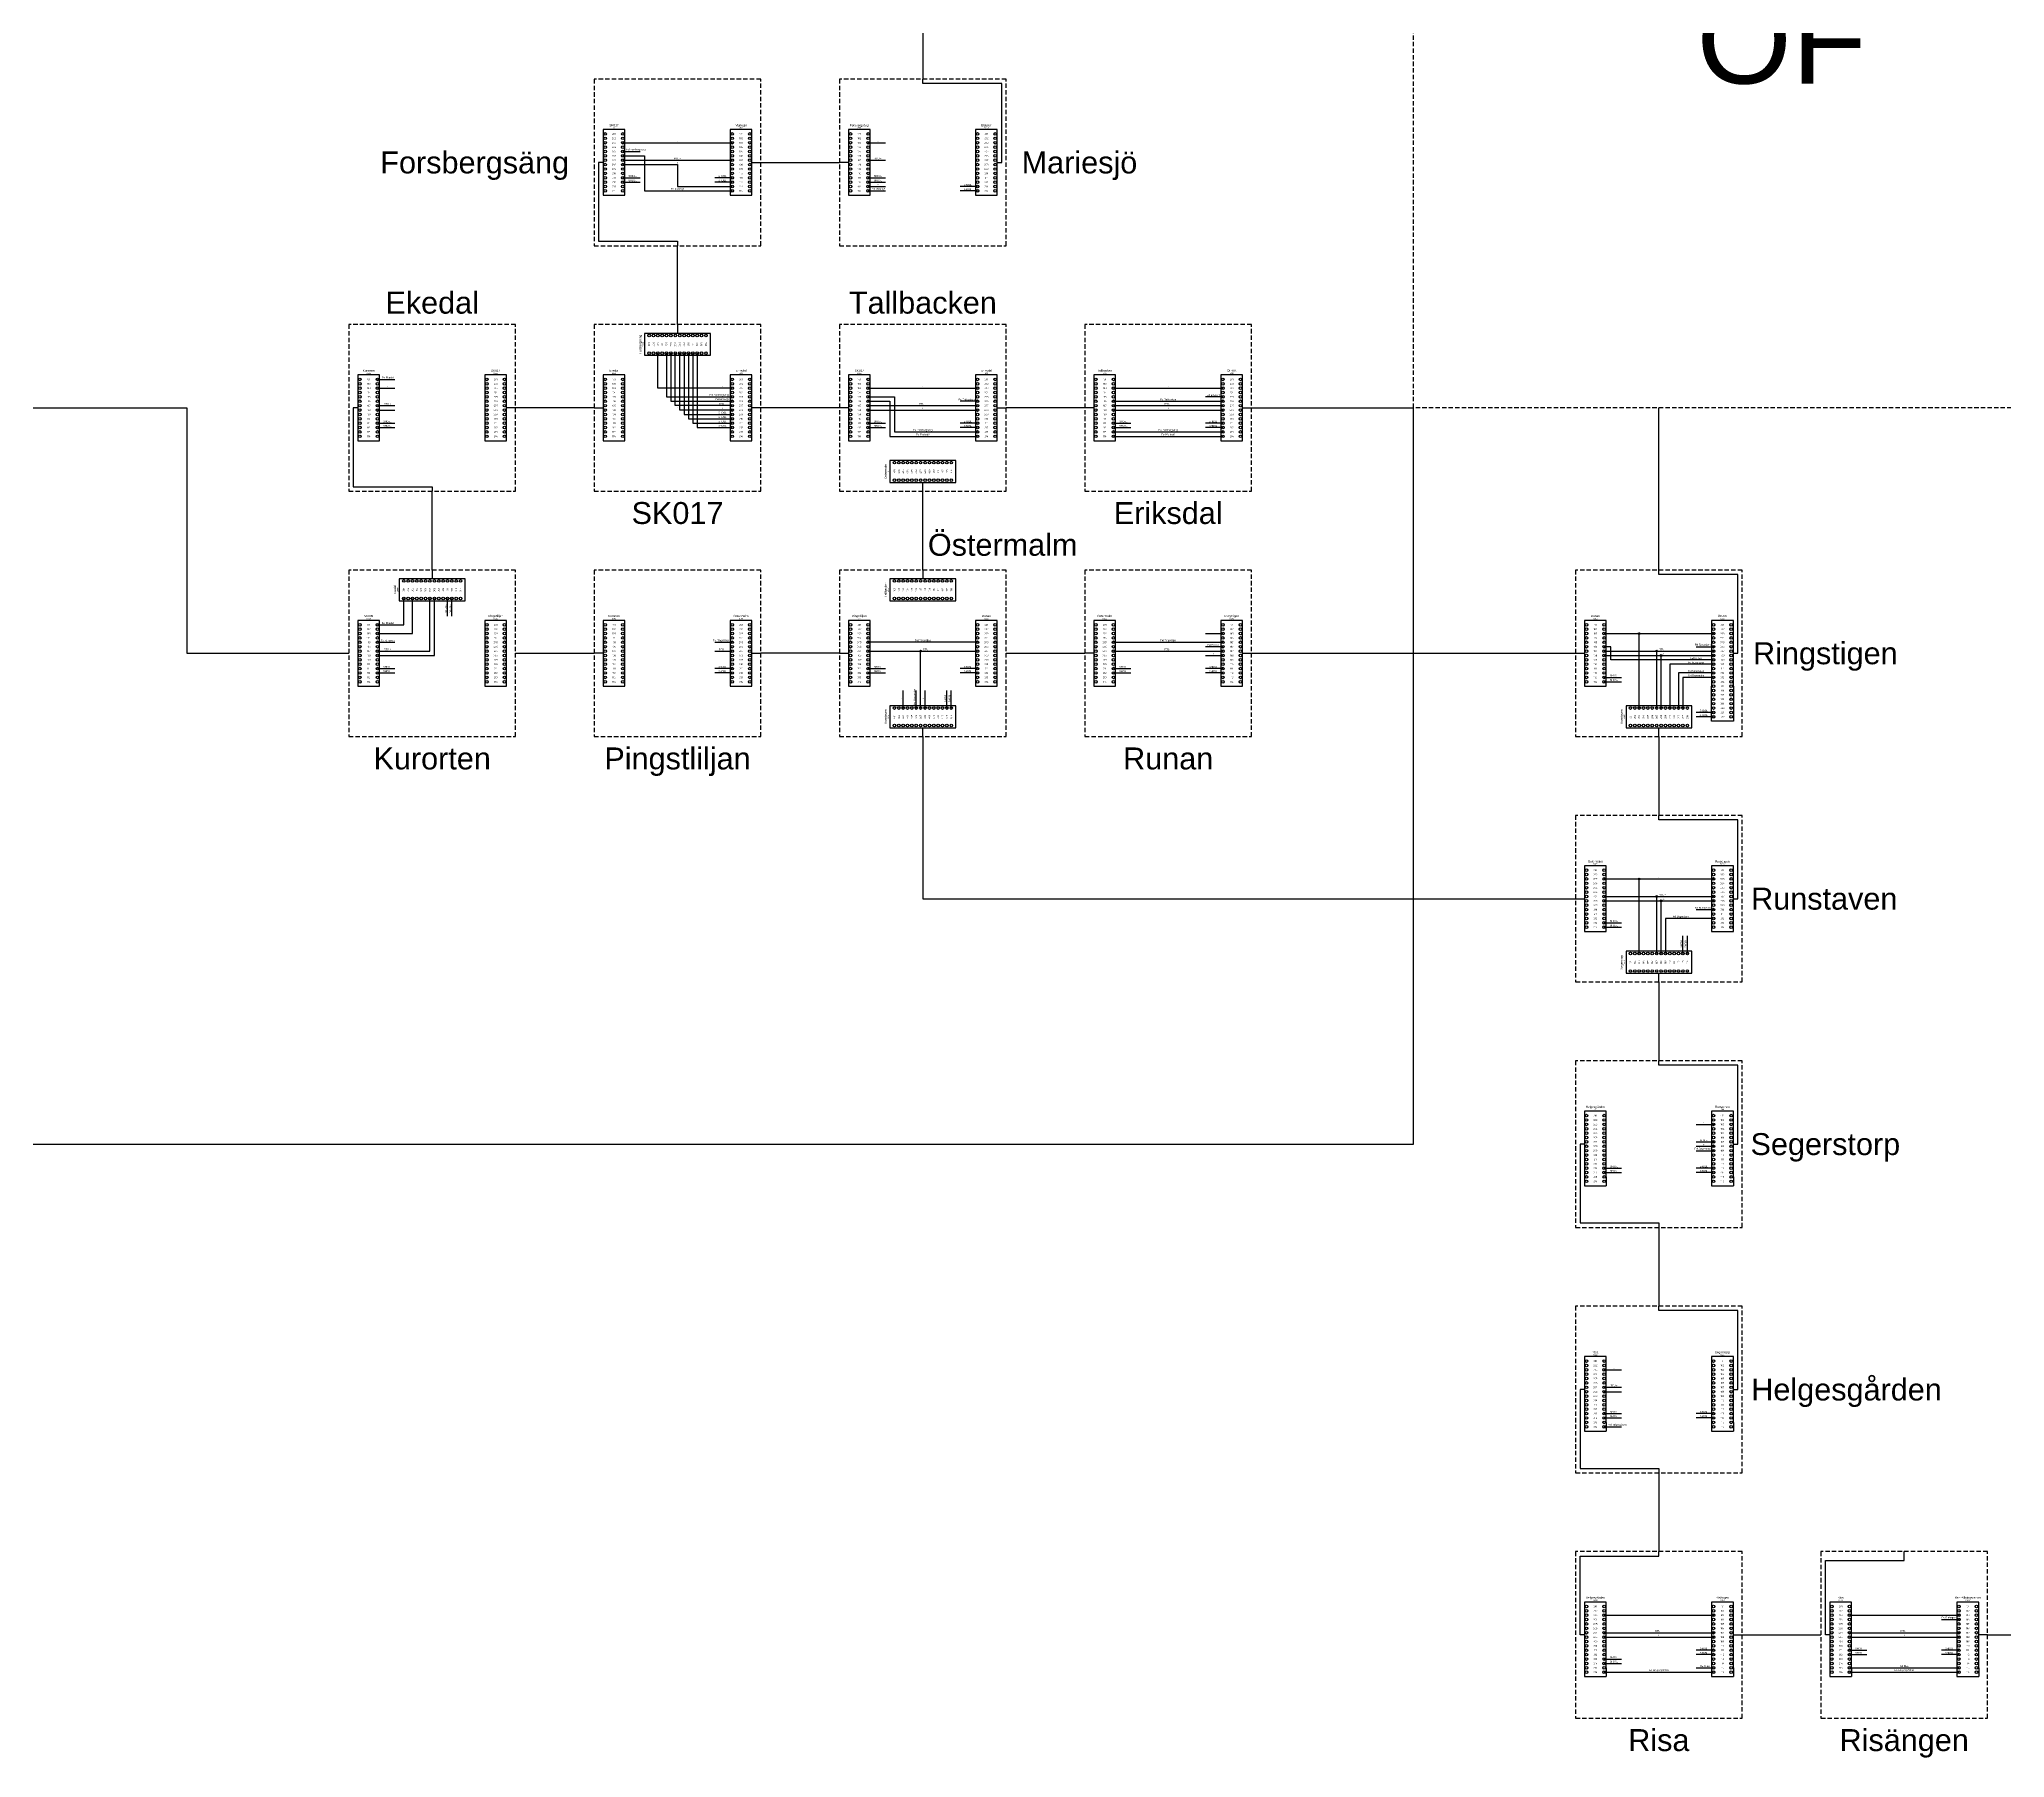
# Model space of a CAD drawing. Header units: millimetres. Extents: x -2095 to 4, y -833 to 1125.
# Drawn here: x -1207.4 to -758.8, y -498 to -105.9 of the extents above; entities that cross this region are included whole.
import ezdxf
from ezdxf.enums import TextEntityAlignment as Align

# ---------------------------------------------------------------- set-up
doc = ezdxf.new("R2010")
doc.units = ezdxf.units.MM
doc.header["$MEASUREMENT"] = 0
doc.linetypes.add('DASHEDX2', pattern=[1.5, 1, -0.5])
for name, color, linetype in [('FEL', 1, 'Continuous'), ('FELSIGNAL KABEL', 1, 'Continuous'), ('Infotext', 7, 'Continuous'), ('Linje', 7, 'Continuous'), ('MINUS', 7, 'Continuous'), ('Plint', 7, 'Continuous'), ('PLUS', 7, 'Continuous'), ('RTU+', 7, 'Continuous'), ('SENEA', 3, 'Continuous'), ('Station', 7, 'DASHEDX2')]:
    doc.layers.add(name, color=color, linetype=linetype)
doc.styles.add('plintnummer', font='iso.shx')
doc.styles.get("Standard").update_dxf_attribs({"font": 'arial.ttf'})

# ---------------------------------------------------------------- blocks, each defined once
blk = doc.blocks.new('fstn')
blk.add_lwpolyline([(0, 168), (168, 168), (168, 0), (0, 0)], close=True)
blk.add_attdef('FÖRDELNINGSSTATION', text='', height=20).set_placement((84, 84), align=Align.MIDDLE_CENTER)
blk = doc.blocks.new('stn4')
blk.add_lwpolyline([(-19, -19), (19, -19), (19, 19), (-19, 19)], close=True)
blk.add_attdef('STATIONSNAMN', text='', height=5).set_placement((0, -24), align=Align.MIDDLE_CENTER)
blk = doc.blocks.new('*U6')
for p, q in [((5, 15), (0, 15)), ((0, 15), (0, 0)), ((5, 0), (5, 15)), ((0, -2), (5, -2))]:
    blk.add_line(p, q)
for points in [[(0, 0), (0, -2)], [(5, 0), (5, -2)]]:
    blk.add_lwpolyline(points)
for centre in [(0.5, 14), (4.5, 14), (0.5, 13), (0.5, 12), (0.5, 11), (0.5, 10), (0.5, 9), (4.5, 13), (4.5, 12), (4.5, 11), (4.5, 10), (4.5, 9), (0.5, 8), (0.5, 7), (0.5, 6), (0.5, 5), (4.5, 8), (4.5, 7), (4.5, 6), (4.5, 5), (0.5, 4), (0.5, 3), (0.5, 2), (0.5, 1), (0.5, 0), (4.5, 4), (4.5, 3), (4.5, 2), (4.5, 1), (4.5, 0), (0.5, -1), (4.5, -1)]:
    blk.add_circle(centre, 0.3)
at = {"lineweight": 5, "char_height": 0.4, "attachment_point": 5, "style": 'plintnummer'}
for s, insert in [('101', (2.5, 14)), ('104', (2.5, 11)), ('103', (2.5, 12)), ('105', (2.5, 10)), ('106', (2.5, 9)), ('102', (2.5, 13)), ('108', (2.5, 7)), ('107', (2.5, 8)), ('109', (2.5, 6)), ('110', (2.5, 5)), ('114', (2.5, 1)), ('115', (2.5, 0)), ('112', (2.5, 3)), ('113', (2.5, 2)), ('111', (2.5, 4)), ('116', (2.5, -1))]:
    blk.add_mtext_dynamic_manual_height_columns(s, width=1.4076, gutter_width=1, heights=[0], dxfattribs=dict(at, insert=insert))
for tag, height, p in [('KABELNUMMER', 0.3, (2.5, 15.4)), ('TILL', 0.5, (2.5, 16))]:
    blk.add_attdef(tag, text='', height=height).set_placement(p, align=Align.MIDDLE_CENTER)
blk = doc.blocks.new('*U7')
for p, q in [((5, 15), (0, 15)), ((0, 15), (0, 0)), ((5, 0), (5, 15)), ((0, -2), (5, -2))]:
    blk.add_line(p, q)
for points in [[(0, 0), (0, -2)], [(5, 0), (5, -2)]]:
    blk.add_lwpolyline(points)
for centre in [(0.5, 14), (4.5, 14), (0.5, 13), (0.5, 12), (0.5, 11), (0.5, 10), (0.5, 9), (4.5, 13), (4.5, 12), (4.5, 11), (4.5, 10), (4.5, 9), (0.5, 8), (0.5, 7), (0.5, 6), (0.5, 5), (4.5, 8), (4.5, 7), (4.5, 6), (4.5, 5), (0.5, 4), (0.5, 3), (0.5, 2), (0.5, 1), (0.5, 0), (4.5, 4), (4.5, 3), (4.5, 2), (4.5, 1), (4.5, 0), (0.5, -1), (4.5, -1)]:
    blk.add_circle(centre, 0.3)
at = {"lineweight": 5, "char_height": 0.4, "attachment_point": 5, "style": 'plintnummer'}
for s, insert in [('201', (2.5, 14)), ('204', (2.5, 11)), ('203', (2.5, 12)), ('205', (2.5, 10)), ('206', (2.5, 9)), ('202', (2.5, 13)), ('208', (2.5, 7)), ('207', (2.5, 8)), ('209', (2.5, 6)), ('210', (2.5, 5)), ('214', (2.5, 1)), ('215', (2.5, 0)), ('212', (2.5, 3)), ('213', (2.5, 2)), ('211', (2.5, 4)), ('216', (2.5, -1))]:
    blk.add_mtext_dynamic_manual_height_columns(s, width=1.4076, gutter_width=1, heights=[0], dxfattribs=dict(at, insert=insert))
for tag, height, p in [('KABELNUMMER', 0.3, (2.5, 15.4)), ('TILL', 0.5, (2.5, 16))]:
    blk.add_attdef(tag, text='', height=height).set_placement(p, align=Align.MIDDLE_CENTER)
blk = doc.blocks.new('*U8')
for p, q in [((5, 15), (0, 15)), ((0, 15), (0, 0)), ((5, 0), (5, 15)), ((0, 0), (5, 0))]:
    blk.add_line(p, q)
for centre in [(0.5, 14), (4.5, 14), (0.5, 13), (0.5, 12), (0.5, 11), (0.5, 10), (0.5, 9), (4.5, 13), (4.5, 12), (4.5, 11), (4.5, 10), (4.5, 9), (0.5, 8), (0.5, 7), (0.5, 6), (0.5, 5), (4.5, 8), (4.5, 7), (4.5, 6), (4.5, 5), (0.5, 4), (0.5, 3), (0.5, 2), (0.5, 1), (4.5, 4), (4.5, 3), (4.5, 2), (4.5, 1)]:
    blk.add_circle(centre, 0.3)
at = {"lineweight": 5, "char_height": 0.4, "attachment_point": 5, "style": 'plintnummer'}
for s, insert in [('301', (2.5, 14)), ('304', (2.5, 11)), ('302', (2.5, 13)), ('303', (2.5, 12)), ('305', (2.5, 10)), ('306', (2.5, 9)), ('308', (2.5, 7)), ('309', (2.5, 6)), ('307', (2.5, 8)), ('310', (2.5, 5)), ('314', (2.5, 1)), ('313', (2.5, 2)), ('312', (2.5, 3)), ('311', (2.5, 4))]:
    blk.add_mtext_dynamic_manual_height_columns(s, width=1.4076, gutter_width=1, heights=[0], dxfattribs=dict(at, insert=insert))
for tag, height, p in [('KABELNUMMER', 0.3, (2.5, 15.4)), ('TILL', 0.5, (2.5, 16))]:
    blk.add_attdef(tag, text='', height=height).set_placement(p, align=Align.MIDDLE_CENTER)
blk = doc.blocks.new('*U5')
for p, q in [((5, 15), (0, 15)), ((0, 15), (0, 0)), ((5, 0), (5, 15)), ((0, 0), (5, 0))]:
    blk.add_line(p, q)
for centre in [(0.5, 14), (4.5, 14), (0.5, 13), (0.5, 12), (0.5, 11), (0.5, 10), (0.5, 9), (4.5, 13), (4.5, 12), (4.5, 11), (4.5, 10), (4.5, 9), (0.5, 8), (0.5, 7), (0.5, 6), (0.5, 5), (4.5, 8), (4.5, 7), (4.5, 6), (4.5, 5), (0.5, 4), (0.5, 3), (0.5, 2), (0.5, 1), (4.5, 4), (4.5, 3), (4.5, 2), (4.5, 1)]:
    blk.add_circle(centre, 0.3)
at = {"lineweight": 5, "char_height": 0.4, "attachment_point": 5, "style": 'plintnummer'}
for s, insert in [('201', (2.5, 14)), ('204', (2.5, 11)), ('203', (2.5, 12)), ('205', (2.5, 10)), ('206', (2.5, 9)), ('202', (2.5, 13)), ('208', (2.5, 7)), ('207', (2.5, 8)), ('209', (2.5, 6)), ('210', (2.5, 5)), ('214', (2.5, 1)), ('212', (2.5, 3)), ('213', (2.5, 2)), ('211', (2.5, 4))]:
    blk.add_mtext_dynamic_manual_height_columns(s, width=1.4076, gutter_width=1, heights=[0], dxfattribs=dict(at, insert=insert))
for tag, height, p in [('KABELNUMMER', 0.3, (2.5, 15.4)), ('TILL', 0.5, (2.5, 16))]:
    blk.add_attdef(tag, text='', height=height).set_placement(p, align=Align.MIDDLE_CENTER)
blk = doc.blocks.new('*U4')
for p, q in [((5, 15), (0, 15)), ((0, 15), (0, 0)), ((5, 0), (5, 15)), ((0, 0), (5, 0))]:
    blk.add_line(p, q)
for centre in [(0.5, 14), (4.5, 14), (0.5, 13), (0.5, 12), (0.5, 11), (0.5, 10), (0.5, 9), (4.5, 13), (4.5, 12), (4.5, 11), (4.5, 10), (4.5, 9), (0.5, 8), (0.5, 7), (0.5, 6), (0.5, 5), (4.5, 8), (4.5, 7), (4.5, 6), (4.5, 5), (0.5, 4), (0.5, 3), (0.5, 2), (0.5, 1), (4.5, 4), (4.5, 3), (4.5, 2), (4.5, 1)]:
    blk.add_circle(centre, 0.3)
at = {"lineweight": 5, "char_height": 0.4, "attachment_point": 5, "style": 'plintnummer'}
for s, insert in [('101', (2.5, 14)), ('104', (2.5, 11)), ('103', (2.5, 12)), ('105', (2.5, 10)), ('106', (2.5, 9)), ('102', (2.5, 13)), ('108', (2.5, 7)), ('107', (2.5, 8)), ('109', (2.5, 6)), ('110', (2.5, 5)), ('114', (2.5, 1)), ('112', (2.5, 3)), ('113', (2.5, 2)), ('111', (2.5, 4))]:
    blk.add_mtext_dynamic_manual_height_columns(s, width=1.4076, gutter_width=1, heights=[0], dxfattribs=dict(at, insert=insert))
for tag, height, p in [('KABELNUMMER', 0.3, (2.5, 15.4)), ('TILL', 0.5, (2.5, 16))]:
    blk.add_attdef(tag, text='', height=height).set_placement(p, align=Align.MIDDLE_CENTER)
blk = doc.blocks.new('bygel')
h = blk.add_hatch(color=256)
h.dxf.hatch_style = 1
h.paths.add_polyline_path([(0.2, 0, 1), (-0.2, 0, 1)])
blk.add_circle((0, 0), 0.2)
blk = doc.blocks.new('*U9')
for p, q in [((5, 15), (0, 15)), ((0, 15), (0, 0)), ((5, 0), (5, 15)), ((0, 0), (5, 0))]:
    blk.add_line(p, q)
for centre in [(0.5, 14), (4.5, 14), (0.5, 13), (0.5, 12), (0.5, 11), (0.5, 10), (0.5, 9), (4.5, 13), (4.5, 12), (4.5, 11), (4.5, 10), (4.5, 9), (0.5, 8), (0.5, 7), (0.5, 6), (0.5, 5), (4.5, 8), (4.5, 7), (4.5, 6), (4.5, 5), (0.5, 4), (0.5, 3), (0.5, 2), (0.5, 1), (4.5, 4), (4.5, 3), (4.5, 2), (4.5, 1)]:
    blk.add_circle(centre, 0.3)
at = {"lineweight": 5, "char_height": 0.4, "attachment_point": 5, "style": 'plintnummer'}
for s, insert in [('401', (2.5, 14)), ('404', (2.5, 11)), ('402', (2.5, 13)), ('403', (2.5, 12)), ('405', (2.5, 10)), ('406', (2.5, 9)), ('408', (2.5, 7)), ('407', (2.5, 8)), ('409', (2.5, 6)), ('410', (2.5, 5)), ('413', (2.5, 2)), ('414', (2.5, 1)), ('412', (2.5, 3)), ('411', (2.5, 4))]:
    blk.add_mtext_dynamic_manual_height_columns(s, width=1.4076, gutter_width=1, heights=[0], dxfattribs=dict(at, insert=insert))
for tag, height, p in [('KABELNUMMER', 0.3, (2.5, 15.4)), ('TILL', 0.5, (2.5, 16))]:
    blk.add_attdef(tag, text='', height=height).set_placement(p, align=Align.MIDDLE_CENTER)
blk = doc.blocks.new('*U10')
for p, q in [((5, 15), (0, 15)), ((0, 15), (0, 0)), ((5, 0), (5, 15))]:
    blk.add_line(p, q)
blk.add_lwpolyline([(5, 0), (5, -8), (0, -8), (0, 0)])
for centre in [(0.5, 14), (4.5, 14), (0.5, 13), (0.5, 12), (0.5, 11), (0.5, 10), (0.5, 9), (4.5, 13), (4.5, 12), (4.5, 11), (4.5, 10), (4.5, 9), (0.5, 8), (0.5, 7), (0.5, 6), (0.5, 5), (4.5, 8), (4.5, 7), (4.5, 6), (4.5, 5), (0.5, 4), (0.5, 3), (0.5, 2), (0.5, 1), (0.5, 0), (4.5, 4), (4.5, 3), (4.5, 2), (4.5, 1), (4.5, 0), (0.5, -1), (0.5, -2), (0.5, -3), (0.5, -4), (4.5, -1), (4.5, -2), (4.5, -3), (4.5, -4), (0.5, -5), (0.5, -6), (0.5, -7), (4.5, -5), (4.5, -6), (4.5, -7)]:
    blk.add_circle(centre, 0.3)
at = {"lineweight": 5, "char_height": 0.4, "attachment_point": 5, "style": 'plintnummer'}
for s, insert in [('301', (2.5, 14)), ('304', (2.5, 11)), ('302', (2.5, 13)), ('303', (2.5, 12)), ('305', (2.5, 10)), ('306', (2.5, 9)), ('308', (2.5, 7)), ('309', (2.5, 6)), ('307', (2.5, 8)), ('310', (2.5, 5)), ('314', (2.5, 1)), ('313', (2.5, 2)), ('315', (2.5, 0)), ('312', (2.5, 3)), ('311', (2.5, 4)), ('318', (2.5, -3)), ('316', (2.5, -1)), ('317', (2.5, -2)), ('319', (2.5, -4)), ('320', (2.5, -5)), ('322', (2.5, -7)), ('321', (2.5, -6))]:
    blk.add_mtext_dynamic_manual_height_columns(s, width=1.4076, gutter_width=1, heights=[0], dxfattribs=dict(at, insert=insert))
for tag, height, p in [('KABELNUMMER', 0.3, (2.5, 15.4)), ('TILL', 0.5, (2.5, 16))]:
    blk.add_attdef(tag, text='', height=height).set_placement(p, align=Align.MIDDLE_CENTER)

msp = doc.modelspace()

# ---------------------------------------------------------------- linework, layer by layer
at = {"layer": 'FEL'}
for points in [[(-1074.24, -131.51), (-1070.24, -131.51)], [(-1074.24, -132.51), (-1069.24, -132.51), (-1069.24, -140.51), (-1049.24, -140.51)], [(-1018.24, -140.51), (-1014.24, -140.51)], [(-1064.24, -177.51), (-1064.24, -187.51), (-1049.24, -187.51)], [(-1063.24, -177.51), (-1063.24, -188.51), (-1049.24, -188.51)], [(-1130.24, -183.51), (-1126.24, -183.51)], [(-1018.24, -187.51), (-1012.24, -187.51), (-1012.24, -195.51), (-993.24, -195.51)], [(-937.24, -187.51), (-941.24, -187.51)], [(-1018.24, -188.51), (-1013.24, -188.51), (-1013.24, -196.51), (-993.24, -196.51)], [(-993.24, -188.51), (-997.24, -188.51)], [(-962.24, -188.51), (-937.24, -188.51)], [(-962.24, -195.51), (-937.24, -195.51)], [(-962.24, -196.51), (-937.24, -196.51)], [(-1130.24, -239.51), (-1124.24, -239.51), (-1124.24, -233.51)], [(-1130.24, -243.51), (-1126.24, -243.51)], [(-1053.24, -243.51), (-1049.24, -243.51)], [(-993.24, -243.51), (-1018.24, -243.51)], [(-962.24, -243.51), (-937.24, -243.51)], [(-937.24, -244.51), (-941.24, -244.51)], [(-825.24, -247.51), (-848.74, -247.51), (-848.74, -244.51), (-850.24, -244.51)], [(-829.23, -244.51), (-825.23, -244.51)], [(-825.24, -248.51), (-835.24, -248.51), (-835.24, -258.51)], [(-825.24, -250.51), (-833.24, -250.51), (-833.24, -258.51)], [(-1007.24, -258.51), (-1007.24, -254.51)], [(-825.24, -251.51), (-832.24, -251.51), (-832.24, -258.51)], [(-829.23, -304.51), (-825.23, -304.51)], [(-825.24, -306.51), (-836.24, -306.51), (-836.24, -314.51)], [(-829.23, -359.51), (-825.23, -359.51)], [(-850.24, -422.51), (-846.24, -422.51)], [(-773.23, -466.51), (-769.23, -466.51)], [(-850.24, -478.51), (-825.24, -478.51)], [(-829.24, -477.51), (-825.24, -477.51)], [(-794.24, -477.51), (-769.24, -477.51)], [(-794.24, -478.51), (-769.24, -478.51)]]:
    msp.add_lwpolyline(points, dxfattribs=at)
at = {"layer": 'FELSIGNAL KABEL'}
for points in [[(-837.74, -227.01), (-837.74, -190.01)], [(-1024.74, -246.01), (-1042.74, -246.01)], [(-986.74, -246.01), (-968.74, -246.01)], [(-930.74, -246.01), (-856.74, -246.01)], [(-1005.74, -265.01), (-1005.74, -302.01), (-856.74, -302.01)], [(-837.74, -265.01), (-837.74, -283.01)], [(-837.74, -321.01), (-837.74, -339.01)], [(-837.74, -433.01), (-837.74, -451.01)], [(-818.74, -470.01), (-800.74, -470.01)], [(-762.74, -470.01), (-744.74, -470.01)]]:
    msp.add_lwpolyline(points, dxfattribs=at)
at = {"layer": 'Linje'}
for points in [[(-1005.74, -97.01), (-1005.74, -115.01)], [(-988.74, -134.01), (-987.74, -134.01), (-987.74, -116.01), (-1005.74, -116.01), (-1005.74, -115.01)], [(-1078.74, -134.01), (-1079.74, -134.01), (-1079.74, -152.01), (-1061.74, -152.01), (-1061.74, -153.01)], [(-1061.74, -134.01), (-1061.74, -134.01)], [(-1044.74, -134.01), (-1042.74, -134.01)], [(-1042.74, -134.01), (-1024.74, -134.01)], [(-1022.74, -134.01), (-1024.74, -134.01)], [(-1061.74, -171.01), (-1061.74, -153.01)], [(-1061.74, -171.01), (-1061.74, -173.01)], [(-1322.74, -302.01), (-1285.74, -302.01), (-1285.74, -358.01), (-893.74, -358.01), (-893.74, -190.01)], [(-1266.74, -190.01), (-1173.74, -190.01), (-1173.74, -246.01), (-1136.74, -246.01)], [(-1098.74, -190.01), (-1100.74, -190.01)], [(-1080.74, -190.01), (-1098.74, -190.01)], [(-1080.74, -190.01), (-1078.74, -190.01)], [(-1061.74, -190.01), (-1061.74, -190.01)], [(-1042.74, -190.01), (-1044.74, -190.01)], [(-1024.74, -190.01), (-1042.74, -190.01)], [(-1022.74, -190.01), (-1024.74, -190.01)], [(-1005.74, -190.01), (-1005.74, -190.01)], [(-988.74, -190.01), (-986.74, -190.01)], [(-968.74, -190.01), (-986.74, -190.01)], [(-966.74, -190.01), (-968.74, -190.01)], [(-949.74, -190.01), (-949.74, -190.01)], [(-932.74, -190.01), (-930.74, -190.01)], [(-930.74, -190.01), (-893.74, -190.01)], [(-1117.74, -227.01), (-1117.74, -209.01)], [(-1005.74, -209.01), (-1005.74, -207.01)], [(-1005.74, -227.01), (-1005.74, -209.01)], [(-1117.74, -227.01), (-1117.74, -229.01)], [(-1005.74, -227.01), (-1005.74, -229.01)], [(-820.74, -246.01), (-819.74, -246.01), (-819.74, -228.01), (-837.74, -228.01), (-837.74, -227.01)], [(-1098.74, -246.01), (-1080.74, -246.01)], [(-1078.74, -246.01), (-1080.74, -246.01)], [(-1044.74, -246.01), (-1042.74, -246.01)], [(-1024.74, -246.01), (-1022.74, -246.01)], [(-966.74, -246.01), (-968.74, -246.01)], [(-932.74, -246.01), (-930.74, -246.01)], [(-856.74, -246.01), (-854.74, -246.01)], [(-1005.74, -265.01), (-1005.74, -263.01)], [(-837.74, -265.01), (-837.74, -263.01)], [(-820.74, -302.01), (-819.74, -302.01), (-819.74, -284.01), (-837.74, -284.01), (-837.74, -283.01)], [(-856.74, -302.01), (-854.74, -302.01)], [(-837.74, -321.01), (-837.74, -319.01)], [(-820.74, -358.01), (-819.74, -358.01), (-819.74, -340.01), (-837.74, -340.01), (-837.74, -339.01)], [(-854.74, -358.01), (-855.74, -358.01), (-855.74, -376.01), (-837.74, -376.01), (-837.74, -377.01)], [(-837.74, -377.01), (-837.74, -395.01)], [(-820.74, -414.01), (-819.74, -414.01), (-819.74, -396.01), (-837.74, -396.01), (-837.74, -395.01)], [(-854.74, -414.01), (-855.74, -414.01), (-855.74, -432.01), (-837.74, -432.01), (-837.74, -433.01)], [(-854.74, -470.01), (-855.74, -470.01), (-855.74, -452.01), (-837.74, -452.01), (-837.74, -451.01)], [(-798.74, -470.01), (-799.74, -470.01), (-799.74, -453.01), (-781.74, -453.01), (-781.74, -451.01)], [(-820.74, -470.01), (-818.74, -470.01)], [(-762.74, -470.01), (-764.74, -470.01)]]:
    msp.add_lwpolyline(points, dxfattribs=at)
msp.add_lwpolyline([(-893.74, -190.01), (-893.74, -190.01)], close=True, dxfattribs=at)
msp.add_lwpolyline([(-893.74, -190.01), (-893.74, -190.01)], close=True, dxfattribs=at)
at = {"layer": 'MINUS'}
for points in [[(-1074.24, -129.51), (-1049.23, -129.51)], [(-1018.24, -129.51), (-1014.24, -129.51)], [(-1049.24, -185.51), (-1066.24, -185.51), (-1066.24, -177.51)], [(-1130.24, -185.51), (-1126.24, -185.51)], [(-1018.24, -185.51), (-993.23, -185.51)], [(-962.24, -185.51), (-937.23, -185.51)], [(-1134.74, -190.01), (-1135.74, -190.01), (-1135.74, -208.01), (-1117.74, -208.01), (-1117.74, -209.01)], [(-1130.24, -241.51), (-1122.24, -241.51), (-1122.24, -233.51)], [(-941.23, -241.51), (-937.23, -241.51)], [(-850.24, -241.51), (-825.23, -241.51)], [(-842.24, -258.51), (-842.24, -241.51)], [(-1010.24, -258.51), (-1010.24, -254.51)], [(-850.24, -297.51), (-825.23, -297.51)], [(-842.24, -314.51), (-842.24, -297.51)], [(-829.23, -353.51), (-825.23, -353.51)], [(-850.24, -409.51), (-846.24, -409.51)], [(-850.24, -465.51), (-825.23, -465.51)], [(-794.24, -465.51), (-769.23, -465.51)]]:
    msp.add_lwpolyline(points, dxfattribs=at)
at = {"layer": 'PLUS'}
for points in [[(-1074.24, -134.51), (-1061.74, -134.51), (-1061.74, -139.51), (-1049.24, -139.51)], [(-1018.24, -139.51), (-1014.24, -139.51)], [(-1049.24, -190.51), (-1061.24, -190.51), (-1061.24, -177.51)], [(-1130.24, -190.51), (-1126.24, -190.51)], [(-1018.24, -190.51), (-993.23, -190.51)], [(-962.24, -190.51), (-937.23, -190.51)], [(-1130.24, -246.51), (-1117.24, -246.51), (-1117.24, -233.51)], [(-941.23, -246.51), (-937.23, -246.51)], [(-850.24, -246.51), (-825.23, -246.51)], [(-837.24, -258.51), (-837.24, -246.51)], [(-1005.24, -258.51), (-1005.24, -254.51)], [(-850.24, -302.51), (-825.23, -302.51)], [(-837.24, -314.51), (-837.24, -302.51)], [(-829.23, -358.51), (-825.23, -358.51)], [(-850.24, -414.51), (-846.24, -414.51)], [(-850.24, -470.51), (-825.23, -470.51)], [(-794.24, -470.51), (-769.23, -470.51)]]:
    msp.add_lwpolyline(points, dxfattribs=at)
at = {"layer": 'RTU+'}
for points in [[(-1074.24, -133.51), (-1049.23, -133.51)], [(-1018.24, -133.51), (-1014.24, -133.51)], [(-1049.24, -189.51), (-1062.24, -189.51), (-1062.24, -177.51)], [(-1130.24, -189.51), (-1126.24, -189.51)], [(-1018.24, -189.51), (-993.23, -189.51)], [(-962.24, -189.51), (-937.23, -189.51)], [(-1130.24, -245.51), (-1118.24, -245.51), (-1118.24, -233.51)], [(-1053.23, -245.51), (-1049.23, -245.51)], [(-1018.24, -245.51), (-993.23, -245.51)], [(-1006.24, -258.51), (-1006.24, -245.51)], [(-962.24, -245.51), (-937.23, -245.51)], [(-850.24, -245.51), (-825.23, -245.51)], [(-838.24, -258.51), (-838.24, -245.51)], [(-850.24, -301.51), (-825.23, -301.51)], [(-838.24, -314.51), (-838.24, -301.51)], [(-829.23, -357.51), (-825.23, -357.51)], [(-850.24, -413.51), (-846.24, -413.51)], [(-850.24, -469.51), (-825.23, -469.51)], [(-794.24, -469.51), (-769.23, -469.51)]]:
    msp.add_lwpolyline(points, dxfattribs=at)
at = {"layer": 'SENEA'}
for points in [[(-1074.24, -137.51), (-1070.24, -137.51)], [(-1074.24, -138.51), (-1070.24, -138.51)], [(-1049.24, -137.51), (-1053.24, -137.51)], [(-1049.24, -138.51), (-1053.24, -138.51)], [(-1018.24, -137.51), (-1014.24, -137.51)], [(-1018.24, -138.51), (-1014.24, -138.51)], [(-993.24, -139.51), (-997.24, -139.51)], [(-993.24, -140.51), (-997.24, -140.51)], [(-1060.24, -177.51), (-1060.24, -191.51), (-1049.24, -191.51)], [(-1059.24, -177.51), (-1059.24, -192.51), (-1049.24, -192.51)], [(-1058.24, -177.51), (-1058.24, -193.51), (-1049.24, -193.51)], [(-1057.24, -177.51), (-1057.24, -194.51), (-1049.24, -194.51)], [(-1130.24, -193.51), (-1126.24, -193.51)], [(-1130.24, -194.51), (-1126.24, -194.51)], [(-1018.24, -193.51), (-1014.24, -193.51)], [(-1018.24, -194.51), (-1014.24, -194.51)], [(-993.24, -193.51), (-997.24, -193.51)], [(-993.24, -194.51), (-997.24, -194.51)], [(-962.24, -193.51), (-958.24, -193.51)], [(-962.24, -194.51), (-958.24, -194.51)], [(-937.24, -193.51), (-941.24, -193.51)], [(-937.24, -194.51), (-941.24, -194.51)], [(-1114.24, -237.51), (-1114.24, -233.51)], [(-1113.24, -237.51), (-1113.24, -233.51)], [(-1130.24, -249.51), (-1126.24, -249.51)], [(-1130.24, -250.51), (-1126.24, -250.51)], [(-1049.24, -249.51), (-1053.24, -249.51)], [(-1049.24, -250.51), (-1053.24, -250.51)], [(-1018.24, -249.51), (-1014.24, -249.51)], [(-1018.24, -250.51), (-1014.24, -250.51)], [(-993.24, -249.51), (-997.24, -249.51)], [(-993.24, -250.51), (-997.24, -250.51)], [(-962.24, -249.51), (-958.24, -249.51)], [(-962.24, -250.51), (-958.24, -250.51)], [(-937.24, -249.51), (-941.24, -249.51)], [(-937.24, -250.51), (-941.24, -250.51)], [(-1000.24, -258.51), (-1000.24, -254.51)], [(-999.24, -258.51), (-999.24, -254.51)], [(-850.24, -251.51), (-846.24, -251.51)], [(-850.24, -252.51), (-846.24, -252.51)], [(-825.24, -259.51), (-829.24, -259.51)], [(-825.24, -260.51), (-829.24, -260.51)], [(-850.24, -307.51), (-846.24, -307.51)], [(-850.24, -308.51), (-846.24, -308.51)], [(-832.24, -314.51), (-832.24, -310.51)], [(-831.24, -314.51), (-831.24, -310.51)], [(-850.24, -363.51), (-846.24, -363.51)], [(-850.24, -364.51), (-846.24, -364.51)], [(-825.24, -363.51), (-829.24, -363.51)], [(-825.24, -364.51), (-829.24, -364.51)], [(-850.24, -419.51), (-846.24, -419.51)], [(-850.24, -420.51), (-846.24, -420.51)], [(-825.24, -419.51), (-829.24, -419.51)], [(-825.24, -420.51), (-829.24, -420.51)], [(-850.24, -475.51), (-846.24, -475.51)], [(-825.24, -473.51), (-829.24, -473.51)], [(-825.24, -474.51), (-829.24, -474.51)], [(-794.24, -473.51), (-790.24, -473.51)], [(-794.24, -474.51), (-790.24, -474.51)], [(-769.24, -473.51), (-773.24, -473.51)], [(-769.24, -474.51), (-773.24, -474.51)], [(-850.24, -476.51), (-846.24, -476.51)]]:
    msp.add_lwpolyline(points, dxfattribs=at)

# ---------------------------------------------------------------- block references
at = {"layer": 'MINUS'}
for p in [(-842.24, -241.51), (-842.24, -297.51)]:
    msp.add_blockref('bygel', p, dxfattribs=at)
at = {"layer": 'Plint'}
for name, p, values in [('*U5', (-1078.74, -141.51), {'TILL': 'SK017', 'KABELNUMMER': 'S'}), ('*U4', (-1049.74, -141.51), {'TILL': 'Mariesjö', 'KABELNUMMER': 'S52'}), ('*U4', (-1022.74, -141.51), {'TILL': 'Forsbergsäng', 'KABELNUMMER': 'S52'}), ('*U5', (-993.74, -141.51), {'TILL': 'Eldaren', 'KABELNUMMER': 'S204'}), ('*U4', (-1134.74, -197.51), {'TILL': 'Kurorten', 'KABELNUMMER': 'S566'}), ('*U5', (-1105.74, -197.51), {'TILL': 'SK017', 'KABELNUMMER': 'S553'}), ('*U4', (-1078.74, -197.51), {'TILL': 'Ekedal', 'KABELNUMMER': 'S653'}), ('*U5', (-1049.74, -197.51), {'TILL': 'Eriksdal', 'KABELNUMMER': 'S29'}), ('*U4', (-1022.74, -197.51), {'TILL': 'SK017', 'KABELNUMMER': 'S656'}), ('*U5', (-993.74, -197.51), {'TILL': 'Eriksdal', 'KABELNUMMER': 'S29'}), ('*U4', (-966.74, -197.51), {'TILL': 'Tallbacken', 'KABELNUMMER': 'S29'}), ('*U5', (-937.74, -197.51), {'TILL': 'ÖF-KK', 'KABELNUMMER': 'S36'}), ('*U4', (-1134.74, -253.51), {'TILL': 'SK009', 'KABELNUMMER': 'S564'}), ('*U5', (-1105.74, -253.51), {'TILL': 'Pingstliljan', 'KABELNUMMER': 'S565'}), ('*U4', (-1078.74, -253.51), {'TILL': 'Kurorten', 'KABELNUMMER': 'S743'}), ('*U5', (-1049.74, -253.51), {'TILL': 'Östermalm', 'KABELNUMMER': 'S744'}), ('*U8', (-1022.74, -253.51), {'TILL': 'Pingstliljan', 'KABELNUMMER': 'S74'}), ('*U5', (-993.74, -253.51), {'TILL': 'Runan', 'KABELNUMMER': 'S350'}), ('*U5', (-966.74, -253.51), {'TILL': 'Östermalm', 'KABELNUMMER': 'S350'}), ('*U4', (-937.74, -253.51), {'TILL': 'Ringstigen', 'KABELNUMMER': 'S349'}), ('*U4', (-854.74, -253.51), {'TILL': 'Runan', 'KABELNUMMER': 'S350'}), ('*U10', (-825.74, -253.51), {'TILL': 'ÖF-KK', 'KABELNUMMER': 'S356'}), ('*U5', (-854.74, -309.51), {'TILL': 'Östermalm', 'KABELNUMMER': 'S378'}), ('*U8', (-825.74, -309.51), {'TILL': 'Ringstigen', 'KABELNUMMER': 'S809'}), ('*U7', (-854.74, -365.51), {'TILL': 'Helgesgården', 'KABELNUMMER': 'S'}), ('*U6', (-825.74, -365.51), {'TILL': 'Runstenen', 'KABELNUMMER': 'S96'}), ('*U7', (-854.74, -421.51), {'TILL': 'Risa', 'KABELNUMMER': 'S643'}), ('*U6', (-825.74, -421.51), {'TILL': 'Segerstorp', 'KABELNUMMER': 'S521'}), ('*U7', (-854.74, -477.51), {'TILL': 'Helgesgården', 'KABELNUMMER': 'S643'}), ('*U6', (-825.74, -477.51), {'TILL': 'Risängen', 'KABELNUMMER': 'S415'}), ('*U7', (-798.74, -477.51), {'TILL': 'Risa', 'KABELNUMMER': 'S708'}), ('*U6', (-769.74, -477.51), {'TILL': 'Renhållningsverket', 'KABELNUMMER': 'S415'})]:
    msp.add_blockref(name, p, dxfattribs=at).add_auto_attribs(values)
for name, p, rotation, values in [('*U8', (-1054.24, -178.01), 89.99999999999999, {'TILL': 'Forsbergsäng', 'KABELNUMMER': 'S654'}), ('*U9', (-998.24, -207.01), 90.00000000000001, {'TILL': 'Östermalm', 'KABELNUMMER': 'S'}), ('*U8', (-1110.24, -234.01), 90.00000000000001, {'TILL': 'Ekedal', 'KABELNUMMER': 'S566'}), ('*U4', (-998.24, -234.01), 90.00000000000001, {'TILL': 'Tallbacken', 'KABELNUMMER': 'S417'}), ('*U9', (-998.24, -263.01), 90.00000000000001, {'TILL': 'Runstaven', 'KABELNUMMER': 'S96'}), ('*U5', (-830.24, -263.01), 90.00000000000001, {'TILL': 'Runstaven', 'KABELNUMMER': 'S268'}), ('*U4', (-830.24, -319.01), 90.00000000000001, {'TILL': 'Segerstorp', 'KABELNUMMER': 'S373'})]:
    msp.add_blockref(name, p, dxfattribs=dict(at, rotation=rotation)).add_auto_attribs(values)
at = {"layer": 'PLUS'}
for p in [(-837.24, -246.51), (-837.24, -302.51)]:
    msp.add_blockref('bygel', p, dxfattribs=at)
at = {"layer": 'RTU+'}
for p in [(-1006.24, -245.51), (-838.24, -245.51), (-838.24, -301.51)]:
    msp.add_blockref('bygel', p, dxfattribs=at)
at = {"layer": 'Station'}
for name, p, values in [('fstn', (-893.74, -190.01), {'FÖRDELNINGSSTATION': 'ÖF'}), ('stn4', (-1061.74, -190.01), {'STATIONSNAMN': 'SK017'}), ('stn4', (-949.74, -190.01), {'STATIONSNAMN': 'Eriksdal'}), ('stn4', (-1117.74, -246.01), {'STATIONSNAMN': 'Kurorten'}), ('stn4', (-1061.74, -246.01), {'STATIONSNAMN': 'Pingstliljan'}), ('stn4', (-949.74, -246.01), {'STATIONSNAMN': 'Runan'}), ('stn4', (-837.74, -470.01), {'STATIONSNAMN': 'Risa'}), ('stn4', (-781.74, -470.01), {'STATIONSNAMN': 'Risängen'})]:
    msp.add_blockref(name, p, dxfattribs=at).add_auto_attribs(values)
ref = msp.add_blockref('stn4', (-1061.74, -134.01), dxfattribs=at)
ref.add_attrib('STATIONSNAMN', 'Forsbergsäng', dxfattribs={"layer": '0', "height": 5}).set_placement((-1108.03, -134.01), align=Align.MIDDLE_CENTER)
ref = msp.add_blockref('stn4', (-1005.74, -134.01), dxfattribs=at)
ref.add_attrib('STATIONSNAMN', 'Mariesjö', dxfattribs={"layer": '0', "height": 5}).set_placement((-969.99, -134.01), align=Align.MIDDLE_CENTER)
ref = msp.add_blockref('stn4', (-1117.74, -190.01), dxfattribs=at)
ref.add_attrib('STATIONSNAMN', 'Ekedal', dxfattribs={"layer": '0', "height": 5}).set_placement((-1117.74, -166.01), align=Align.MIDDLE_CENTER)
ref = msp.add_blockref('stn4', (-1005.74, -190.01), dxfattribs=at)
ref.add_attrib('STATIONSNAMN', 'Tallbacken', dxfattribs={"layer": '0', "height": 5}).set_placement((-1005.74, -166.01), align=Align.MIDDLE_CENTER)
ref = msp.add_blockref('stn4', (-1005.74, -246.01), dxfattribs=at)
ref.add_attrib('STATIONSNAMN', 'Östermalm', dxfattribs={"layer": '0', "height": 5}).set_placement((-987.52, -221.26), align=Align.MIDDLE_CENTER)
ref = msp.add_blockref('stn4', (-837.74, -246.01), dxfattribs=at)
ref.add_attrib('STATIONSNAMN', 'Ringstigen', dxfattribs={"layer": '0', "height": 5}).set_placement((-799.74, -246.01), align=Align.MIDDLE_CENTER)
ref = msp.add_blockref('stn4', (-837.74, -302.01), dxfattribs=at)
ref.add_attrib('STATIONSNAMN', 'Runstaven', dxfattribs={"layer": '0', "height": 5}).set_placement((-799.99, -302.01), align=Align.MIDDLE_CENTER)
ref = msp.add_blockref('stn4', (-837.74, -358.01), dxfattribs=at)
ref.add_attrib('STATIONSNAMN', 'Segerstorp', dxfattribs={"layer": '0', "height": 5}).set_placement((-799.74, -358.01), align=Align.MIDDLE_CENTER)
ref = msp.add_blockref('stn4', (-837.74, -414.01), dxfattribs=at)
ref.add_attrib('STATIONSNAMN', 'Helgesgården', dxfattribs={"layer": '0', "height": 5}).set_placement((-794.9, -414.01), align=Align.MIDDLE_CENTER)

# ---------------------------------------------------------------- texts
at = {"layer": 'Infotext', "char_height": 0.4, "attachment_point": 5}
for s, width, insert in [('-', 3.887, (-1061.74, -129.11)), ('\\pt3.6;-', 3.887, (-1015.99, -129.11)), ('Fel Forsbergsäng', 6.8141, (-1071.24, -131.11)), ('RTU +', 3.887, (-1061.74, -133.11)), ('+', 3.887, (-1061.74, -134.11)), ('RTU +', 3.887, (-1015.99, -133.11)), ('SHDSL', 3.887, (-1071.99, -137.11)), ('SHDSL', 3.887, (-1071.99, -138.11)), ('SHDSL', 3.887, (-1051.49, -137.11)), ('SHDSL', 3.887, (-1051.49, -138.11)), ('SHDSL', 3.887, (-1015.99, -137.11)), ('SHDSL', 3.887, (-1015.99, -138.11)), ('+', 3.887, (-1015.99, -139.11)), ('SHDSL', 3.887, (-995.49, -139.11)), ('Fel Mariesjö', 6.0495, (-1061.74, -140.11)), ('Fel Mariesjö', 6.0495, (-1015.9, -140.11)), ('SHDSL', 3.887, (-995.49, -140.11)), ('Fel Ekedal', 6.0495, (-1127.9, -183.11)), ('\\pt3.6;-', 3.887, (-1127.99, -185.11)), ('Fel Forsbergsäng', 6.0495, (-1052.22, -187.11)), ('Fel Mariesjö', 6.0495, (-1051.56, -188.11)), ('-', 3.887, (-1051.49, -185.11)), ('-', 3.887, (-1005.74, -185.11)), ('Fel Tallbacken', 3.887, (-995.78, -188.11)), ('Fel Tallbacken', 6.0495, (-949.74, -188.11)), ('-', 3.887, (-949.74, -185.11)), ('Fel Eriksdal', 3.887, (-939.49, -187.11)), ('RTU +', 3.887, (-1127.99, -189.11)), ('+', 3.887, (-1127.99, -190.11)), ('SHDSL', 3.887, (-1051.49, -191.11)), ('SHDSL', 3.887, (-1051.49, -192.11)), ('RTU+', 3.887, (-1051.49, -189.11)), ('+', 3.887, (-1051.49, -190.11)), ('RTU +', 3.887, (-1005.74, -189.11)), ('+', 3.887, (-1005.74, -190.11)), ('RTU +', 3.887, (-949.74, -189.11)), ('+', 3.887, (-949.74, -190.11)), ('SHDSL', 3.887, (-1127.99, -193.11)), ('SHDSL', 3.887, (-1127.99, -194.11)), ('SHDSL', 3.887, (-1051.49, -193.11)), ('SHDSL', 3.887, (-1051.49, -194.11)), ('SHDSL', 3.887, (-1015.99, -193.11)), ('SHDSL', 3.887, (-1015.99, -194.11)), ('Fel Forsbergsäng', 6.0495, (-1005.74, -195.11)), ('Fel Mariesjö', 6.0495, (-1005.74, -196.11)), ('SHDSL', 3.887, (-995.49, -193.11)), ('SHDSL', 3.887, (-995.49, -194.11)), ('SHDSL', 3.887, (-959.99, -193.11)), ('SHDSL', 3.887, (-959.99, -194.11)), ('Fel Forsbergsäng', 6.0495, (-949.74, -195.11)), ('Fel Mariesjö', 6.0495, (-949.74, -196.11)), ('SHDSL', 3.887, (-939.49, -193.11)), ('SHDSL', 3.887, (-939.49, -194.11)), ('Fel Ekedal', 6.0495, (-1127.9, -239.11)), ('\\pt3.6;-', 3.887, (-1127.99, -241.11)), ('-', 3.887, (-939.48, -241.11)), ('-', 3.887, (-837.74, -241.11)), ('Fel Kurorten', 6.0495, (-1127.9, -243.11)), ('RTU +', 3.887, (-1127.99, -245.11)), ('+', 3.887, (-1127.99, -246.11)), ('Fel Pingstliljan', 3.887, (-1051.86, -243.11)), ('RTU +', 3.887, (-1051.49, -245.11)), ('Fel Pingstliljan', 6.0495, (-1005.74, -243.11)), ('RTU +', 6.0495, (-1004.83, -245.11)), ('Fel Pingstliljan', 6.0495, (-949.74, -243.11)), ('RTU +', 3.887, (-949.74, -245.11)), ('Fel Runan', 3.887, (-939.49, -244.11)), ('+', 3.887, (-939.49, -246.11)), ('RTU +', 3.887, (-836.9, -245.11)), ('+', 3.887, (-836.59, -246.11)), ('Fel Ringstigen', 3.887, (-827.75, -244.11)), ('SHDSL', 3.887, (-1127.99, -249.11)), ('SHDSL', 3.887, (-1127.99, -250.11)), ('SHDSL', 3.887, (-1051.49, -249.11)), ('SHDSL', 3.887, (-1051.49, -250.11)), ('SHDSL', 3.887, (-1015.99, -249.11)), ('SHDSL', 3.887, (-1015.99, -250.11)), ('SHDSL', 3.887, (-995.49, -249.11)), ('SHDSL', 3.887, (-995.49, -250.11)), ('SHDSL', 3.887, (-959.99, -249.11)), ('SHDSL', 3.887, (-959.99, -250.11)), ('SHDSL', 3.887, (-939.49, -249.11)), ('SHDSL', 3.887, (-939.49, -250.11)), ('SHDSL', 3.887, (-847.99, -251.11)), ('Fel Segerstorp', 6.0495, (-829.24, -250.11)), ('Fel Östermalm', 6.0495, (-829.24, -251.11)), ('Fel Runstaven', 6.0495, (-829.24, -248.11)), ('Fel Runan', 6.0495, (-829.24, -247.11)), ('SHDSL', 3.887, (-847.99, -252.11)), ('SHDSL', 3.887, (-827.49, -259.11)), ('SHDSL', 3.887, (-827.49, -260.11)), ('-', 3.887, (-837.74, -297.11)), ('RTU +', 3.887, (-836.9, -301.11)), ('+', 3.887, (-836.59, -302.11)), ('Fel Runstaven', 3.887, (-827.75, -304.11)), ('SHDSL', 3.887, (-847.99, -307.11)), ('SHDSL', 3.887, (-847.99, -308.11)), ('Fel Segerstorp', 6.0495, (-832.74, -306.11)), ('-', 3.887, (-827.49, -353.11)), ('Fel Segerstorp', 3.887, (-827.75, -359.11)), ('RTU +', 3.887, (-827.49, -357.11)), ('+', 3.887, (-827.49, -358.11)), ('SHDSL', 3.887, (-847.99, -363.11)), ('SHDSL', 3.887, (-827.49, -363.11)), ('SHDSL', 3.887, (-847.99, -364.11)), ('SHDSL', 3.887, (-827.49, -364.11)), ('\\pt3.6;-', 3.887, (-847.99, -409.11)), ('RTU +', 3.887, (-847.99, -413.11)), ('+', 3.887, (-847.99, -414.11)), ('SHDSL', 3.887, (-847.99, -419.11)), ('SHDSL', 3.887, (-847.99, -420.11)), ('SHDSL', 3.887, (-827.49, -419.11)), ('SHDSL', 3.887, (-827.49, -420.11)), ('Fel Helgesgården', 6.0495, (-847.15, -422.11)), ('-', 3.887, (-837.74, -465.11)), ('-', 3.887, (-781.74, -465.11)), ('Fel Risängen', 6.0495, (-771.58, -466.11)), ('RTU +', 3.887, (-837.74, -469.11)), ('+', 3.887, (-837.74, -470.11)), ('RTU +', 3.887, (-781.74, -469.11)), ('+', 3.887, (-781.74, -470.11)), ('SHDSL', 3.887, (-847.99, -475.11)), ('SHDSL', 3.887, (-827.49, -473.11)), ('SHDSL', 3.887, (-827.49, -474.11)), ('SHDSL', 3.887, (-791.99, -473.11)), ('SHDSL', 3.887, (-791.99, -474.11)), ('SHDSL', 3.887, (-771.49, -473.11)), ('SHDSL', 3.887, (-771.49, -474.11)), ('SHDSL', 3.887, (-847.99, -476.11)), ('Fel Helgesgården', 6.0495, (-837.74, -478.11)), ('Fel Risa', 6.0495, (-827.21, -477.11)), ('Fel Helgesgården', 6.0495, (-781.74, -478.11)), ('Fel Risa', 6.0495, (-781.74, -477.11))]:
    msp.add_mtext_dynamic_manual_height_columns(s, width=width, gutter_width=1, heights=[0], dxfattribs=dict(at, insert=insert))
at = {"layer": 'Infotext', "char_height": 0.4, "attachment_point": 5, "rotation": 90}
for s, insert in [('SHDSL', (-1114.64, -235.76)), ('SHDSL', (-1113.64, -235.76)), ('Fel Östermalm', (-1007.64, -255.94)), ('SHDSL', (-1000.64, -256.26)), ('SHDSL', (-999.64, -256.26)), ('-', (-1010.64, -256.26)), ('+', (-1005.64, -256.26)), ('SHDSL', (-832.64, -312.26)), ('SHDSL', (-831.64, -312.26))]:
    msp.add_mtext_dynamic_manual_height_columns(s, width=3.887, gutter_width=1, heights=[0], dxfattribs=dict(at, insert=insert))

doc.saveas('drawing.dxf')
